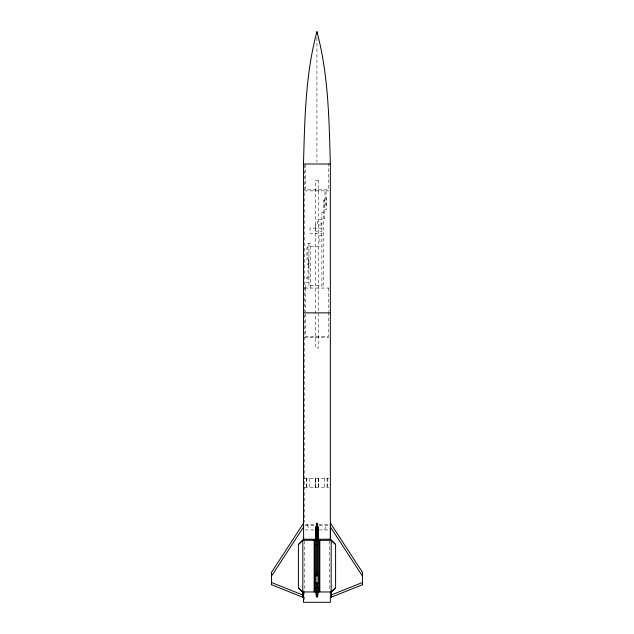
<?xml version="1.0" encoding="UTF-8"?>
<svg xmlns="http://www.w3.org/2000/svg" width="634" height="634" viewBox="0 0 634 634"><rect width="100%" height="100%" fill="white"/><g stroke="black" fill="none" stroke-linecap="round" stroke-linejoin="round"><path stroke-width="0.48" stroke-dasharray="3.17 2.38" d="M324.671 529.945L326.605 524.77M304.51 190.889L328.895 190.889M324.481 200.193L323.443 200.193L323.443 288.058M324.481 209.497L326.55 209.497L326.55 198.125L324.481 198.125L324.481 218.801L323.443 218.801M323.443 212.596L321.898 212.596L321.898 288.058M321.898 219.832L317.246 219.832L317.246 223.192L321.898 223.192M321.898 224.999L315.692 224.999L315.692 231.204L321.898 231.204M321.898 228.121L310.01 228.121L310.01 233.272L321.898 233.272M321.898 235.341L319.845 235.341L319.845 241.538L321.898 241.538M310.525 246.19L321.898 246.19M307.942 247.743L306.904 247.743L306.904 259.116L308.972 259.116M308.972 263.245L307.942 263.245L307.942 267.897L308.972 267.897M308.972 263.768L308.457 263.768L308.457 265.313L308.972 265.313M307.942 264.283L308.972 264.283M307.942 266.866L308.972 266.866M308.972 270.48L307.942 270.48L307.942 273.587L308.972 273.587M308.972 276.686L307.942 276.686L307.942 279.784L308.972 279.784M307.942 277.137L306.904 277.137L306.904 279.198L307.942 279.198M308.972 282.368L305.873 282.368L305.873 288.058M310.525 285.474L321.898 285.474M304.51 288.058L328.895 288.058M304.51 337.676L328.895 337.676M304.51 478.258L328.784 478.258M304.51 487.562L328.784 487.562M305.136 524.77L315.027 524.77M318.807 524.77L328.705 524.77M305.263 525.293L315.684 525.293M319.377 525.293L328.983 525.293M305.263 529.945L314.67 529.945M319.171 529.945L328.983 529.945M307.228 524.77L309.162 529.945M329.323 541.056L329.323 590.444M328.285 162.978L328.285 189.859L305.548 189.859L305.548 162.978M328.285 288.058L328.285 311.373M328.285 312.348L328.285 336.638L305.548 336.638L305.548 312.348M327.421 478.258L327.421 487.562M327.049 478.258L327.049 487.562M326.027 190.889L326.027 206.391L324.996 206.391L324.996 190.889M324.362 478.258L324.362 487.562M318.466 189.859L318.466 190.889M318.466 336.638L318.466 337.676M318.466 478.258L318.466 487.562M318.395 478.258L318.395 487.562M318.26 478.258L318.26 487.562M316.921 37.628L316.921 162.035M315.573 478.258L315.573 487.562M315.367 189.859L315.367 190.889M315.367 336.638L315.367 337.676M310.525 288.058L310.525 243.607L307.942 243.607L307.942 259.116M309.471 478.258L309.471 487.562M308.972 243.607L308.972 288.058M308.457 259.116L308.457 263.245M306.785 478.258L306.785 487.562M306.412 478.258L306.412 487.562M305.548 288.058L305.548 311.373M304.51 164.975L304.51 522.289M304.51 541.056L304.51 601.309M318.553 180.555L315.447 180.555L315.447 348.011L318.553 348.011L318.553 180.555M315.439 487.562L315.439 478.258L315.367 487.562"/><path stroke-width="0.95" d="M271.534 584.73L271.534 582.503L302.545 594.906L302.545 597.133L271.534 584.73L271.534 572.32L303.575 523.185L303.631 539.241L298.408 544.463L298.408 587.781L302.592 591.966M271.534 572.32L271.534 576.108L303.631 526.894M298.408 587.781L302.822 591.966L302.822 540.279L298.408 544.535M315.97 526.894L315.97 594.906L317 597.133L318.03 594.906L318.03 526.894L317 523.185L315.97 526.894L315.97 540.279M317 525.079L317 523.185L317 572.32L315.97 576.108M318.03 526.894L318.03 540.326L331.463 540.279L330.385 539.241L330.425 523.185L362.466 572.32L362.466 584.73L331.455 597.133L331.455 591.007M331.455 597.133L331.455 594.906L362.466 582.503L362.466 584.73M331.408 591.966L335.592 587.742L335.592 544.463L331.408 540.279M362.466 572.32L362.466 576.108L330.369 526.894M302.545 594.906L302.553 591.926L302.545 597.133M303.48 525.245L303.48 164.016C304.772 119.786 305.303 74.622 316.921 31.7C328.531 74.622 329.062 119.786 330.354 164.016L330.354 540.065M317 597.133L317 584.73L318.03 582.503M302.592 540.279L315.954 540.279M335.592 587.702L331.178 591.966L331.178 540.279L335.592 544.463M314.924 544.535L315.954 544.463M319.06 587.702L318.022 587.781M303.591 539.241L315.249 539.241M303.48 164.016L330.354 164.016M303.48 312.863L330.354 312.863M317.88 539.241L330.369 539.241M302.537 591.966L315.954 591.966M317.88 591.966L331.463 591.966M318.022 544.463L319.06 544.535M315.954 587.781L314.924 587.702M315.97 582.503L317 584.73M317 572.32L318.03 576.108M330.354 591.435L330.354 602.3L303.48 602.3L303.48 591.435M316.921 31.7L316.921 33.673M319.092 540.897L319.06 591.086L319.821 591.966L319.821 540.279L319.092 540.897M314.924 591.086L314.155 591.966L314.155 540.279L314.924 541.151L314.924 591.086"/></g></svg>
